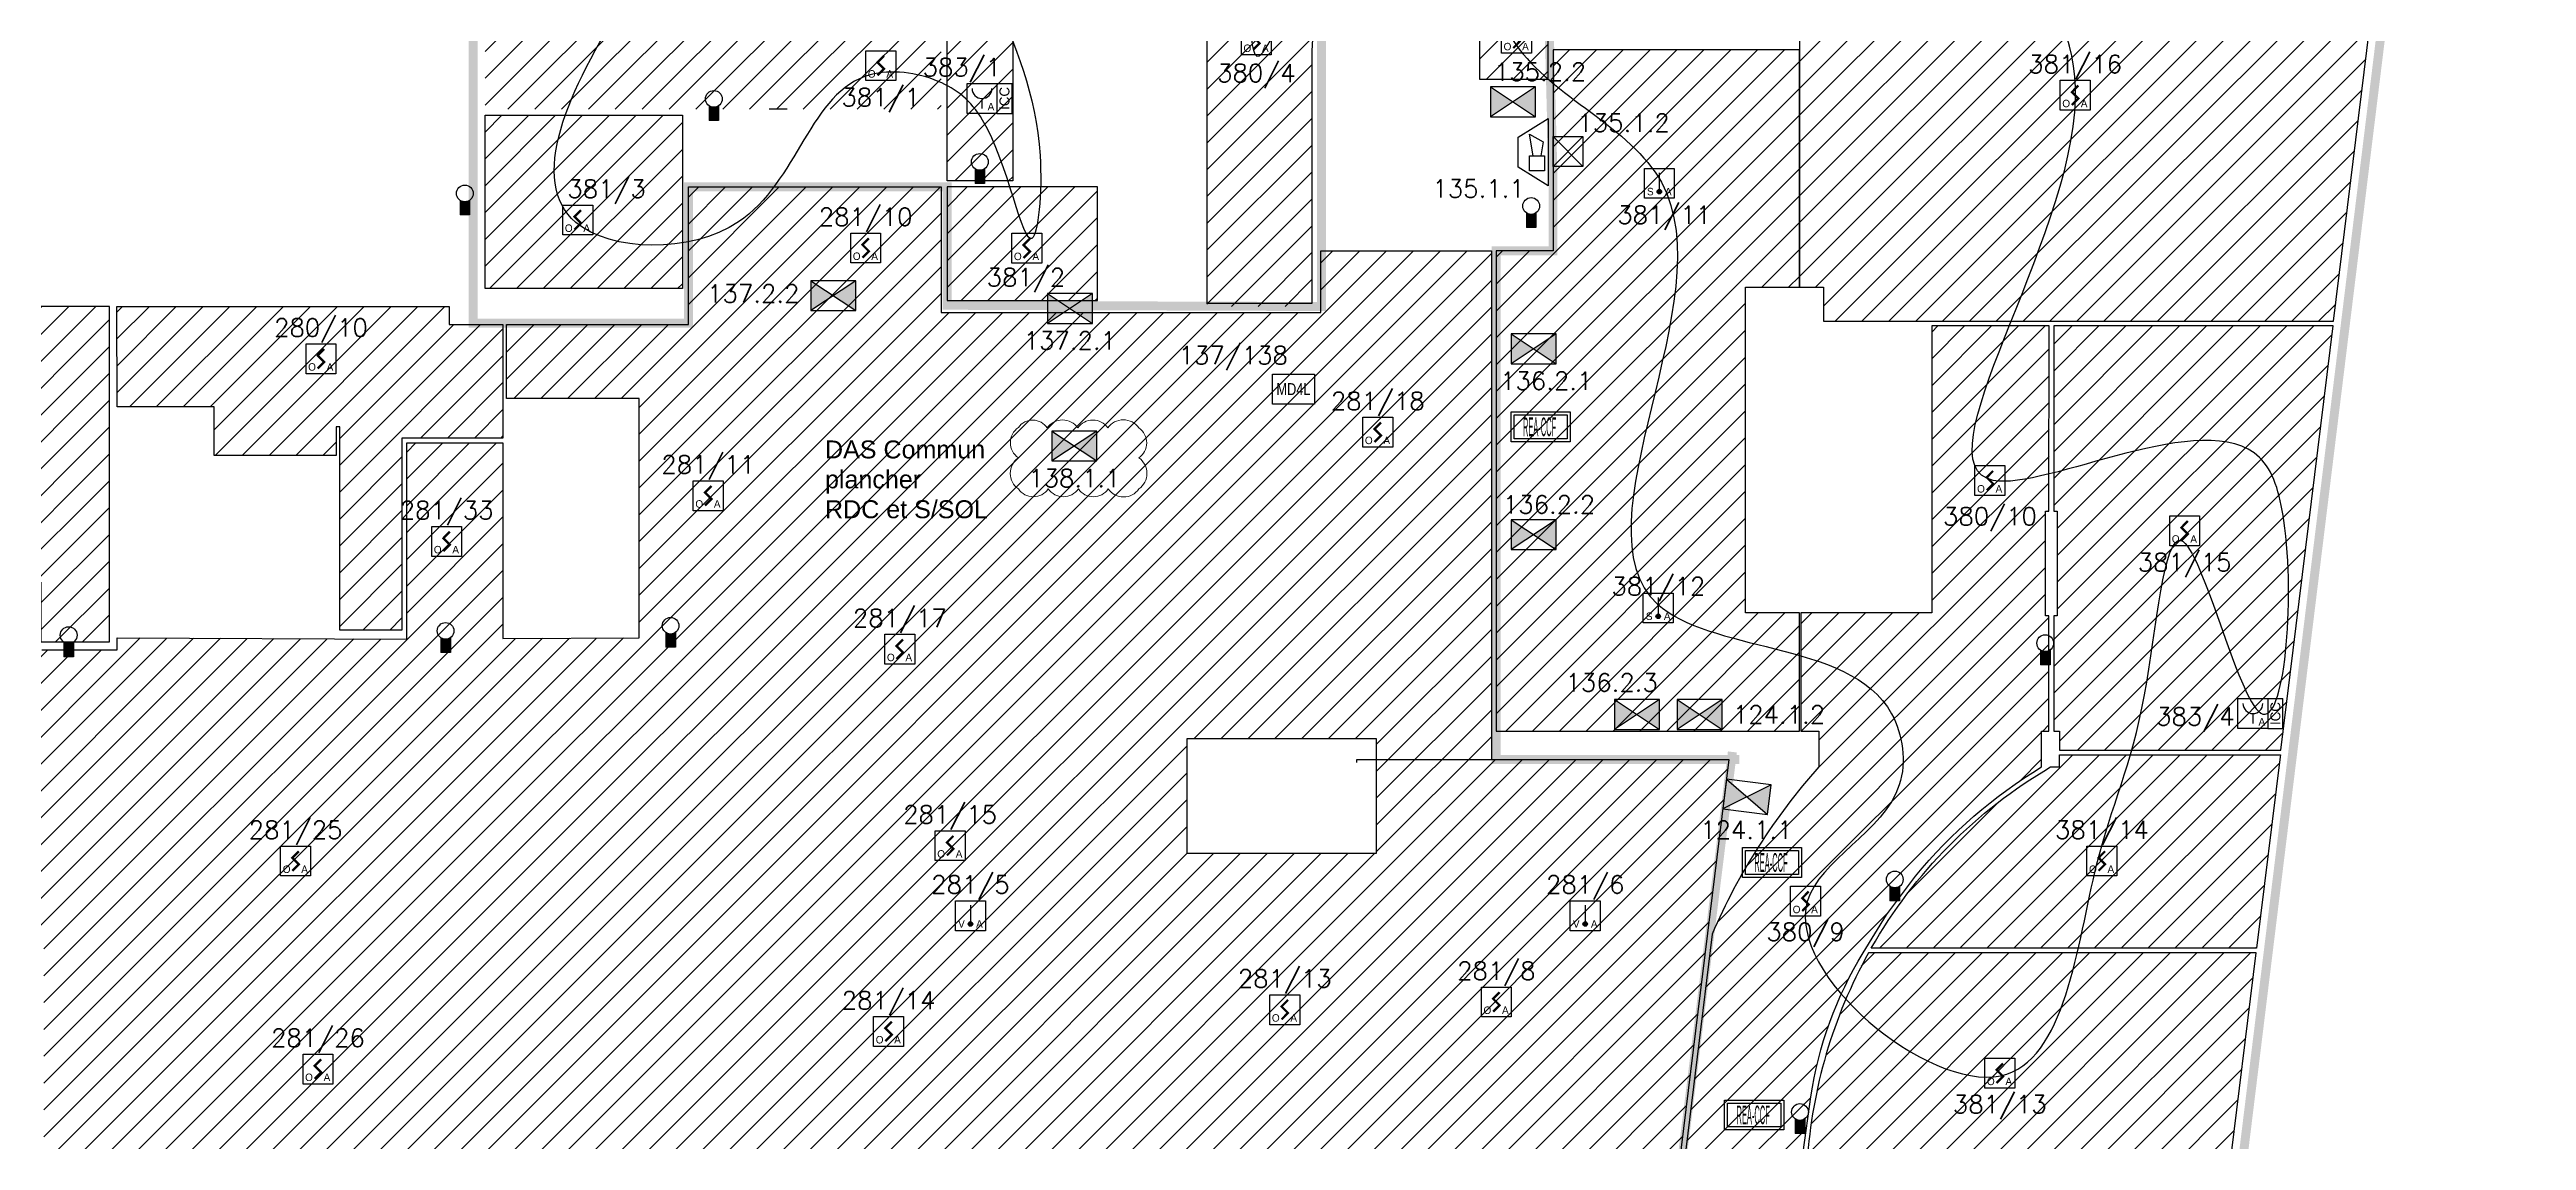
# Model space of a CAD drawing. Header units: millimetres. Extents: x 336 to 452, y 10719 to 10810.
# Drawn here: x 377.13 to 418.54, y 10767.13 to 10785.38 of the extents above; entities that cross this region are included whole.
import ezdxf
from ezdxf.enums import TextEntityAlignment as Align

# ---------------------------------------------------------------- set-up
doc = ezdxf.new("R2010")
doc.units = ezdxf.units.MM
doc.header["$LTSCALE"] = 5
for name, color, linetype in [('ATEIS MISE EN SECURITE', 7, 'Continuous'), ('JCC-ADRESSAGE', 6, 'Continuous'), ('JCC-ALARME GENERALE SELECTIVE', 3, 'Continuous'), ('JCC-BOITIER DE REARMEMENT CCF', 3, 'Continuous'), ('JCC-CCF', 6, 'Continuous'), ('JCC-DECLENCHEUR MANUEL AVEC ISOLATEUR', 5, 'Continuous'), ('JCC-DIFFUSEUR SONORE', 3, 'Continuous'), ('JCC-FILERIE SDI', 6, 'Continuous'), ('JCC-INDICATEUR ACTION', 1, 'Continuous'), ('JCC-LOCAUX', 4, 'Continuous'), ('JCC-OPTIQUE_A', 1, 'Continuous'), ('JCC-THERMOSTATIQUE_A', 1, 'Continuous'), ('JCC-THERMOVELOCIMETRIQUE_A', 1, 'Continuous'), ('JCC-ZONING ZDA-ZDM', 5, 'Continuous')]:
    doc.layers.add(name, color=color, linetype=linetype)
doc.styles.add('ARIAL', font='arial.ttf')
doc.styles.add('LOCAUX', font='romans.shx', dxfattribs={"width": 0.75})
doc.styles.add('TEXTE', font='romans.shx')
pattern_1 = [(45, (338.3446, 10612.06473), (-0.2245064, 0.2245064), [])]

# ---------------------------------------------------------------- blocks, each defined once
blk = doc.blocks.new('clapet coupe feu_Réarm élect')
at = {"layer": 'JCC-CCF'}
h = blk.add_hatch(color=0, dxfattribs=at)
h.paths.add_polyline_path([(-3.76, 2.5), (-3.76, -2.5), (0, 0)])
h.paths.add_polyline_path([(3.76, 2.5), (0, 0), (3.76, -2.5)])
at = {"layer": 'JCC-CCF', "color": 0}
for p, q in [((3.76, 2.5), (-3.76, -2.5)), ((-3.76, 2.5), (3.76, -2.5))]:
    blk.add_line(p, q, dxfattribs=at)
blk.add_lwpolyline([(3.76, 2.5), (-3.76, 2.5), (-3.76, -2.5), (3.76, -2.5)], close=True, dxfattribs=at)
at = {"layer": 'JCC-ADRESSAGE', "style": 'TEXTE'}
blk.add_attdef('ADRESSE', text='', height=3, dxfattribs=at).set_placement((0, 5), align=Align.MIDDLE)
at = {"layer": 'JCC-LOCAUX', "style": 'LOCAUX', "width": 0.85, "flags": 8}
for p in [(0, 13.75), (0, 11.25), (0, 8.75)]:
    blk.add_attdef('PIECE', text='', height=1.75, dxfattribs=at).set_placement(p, align=Align.MIDDLE)
blk = doc.blocks.new('déclencheur manuel avec isolateur')
at = {"layer": 'JCC-DECLENCHEUR MANUEL AVEC ISOLATEUR', "color": 0}
for p, q in [((2.5, 2.5), (5.02, 2.5)), ((5.02, -2.5), (5.02, 2.5)), ((0, 0), (0, -1.66)), ((2.5, -2.5), (5.02, -2.5))]:
    blk.add_line(p, q, dxfattribs=at)
blk.add_lwpolyline([(-2.5, 2.5), (2.5, 2.5), (2.5, -2.5), (-2.5, -2.5)], close=True, dxfattribs=at)
blk.add_arc((0, 1.66), 1.66, 180, 0, dxfattribs=at)
at = {"layer": 'JCC-ADRESSAGE', "style": 'TEXTE'}
blk.add_attdef('ADRESSE', text='', height=3, dxfattribs=at).set_placement((0, 5), align=Align.MIDDLE)
at = {"layer": 'JCC-DECLENCHEUR MANUEL AVEC ISOLATEUR', "color": 0}
blk.add_text('ICC', height=1.668, rotation=90, dxfattribs=at).set_placement((3.76, 0), align=Align.MIDDLE_CENTER)
blk.add_text('A', height=1.25, dxfattribs=at).set_placement((1.5, -2), align=Align.CENTER)
at = {"layer": 'JCC-LOCAUX', "style": 'LOCAUX', "width": 0.85, "flags": 8}
for p in [(0, 13.75), (0, 11.25), (0, 8.75)]:
    blk.add_attdef('PIECE', text='', height=1.75, dxfattribs=at).set_placement(p, align=Align.MIDDLE)
blk = doc.blocks.new('indicateur action')
at = {"layer": 'JCC-INDICATEUR ACTION'}
blk.add_hatch(color=0, dxfattribs=at).paths.add_polyline_path([(0.8, -0.05, -0.315344), (-0.8, -0.05), (-0.8, -2.5), (0.8, -2.5)])
at = {"layer": 'JCC-INDICATEUR ACTION', "color": 0}
for p, q in [((-0.8, -0.05), (-0.8, -2.5)), ((0.8, -2.5), (-0.8, -2.5)), ((0.8, -0.05), (0.8, -2.5))]:
    blk.add_line(p, q, dxfattribs=at)
blk.add_circle((0, 1.1), 1.4, dxfattribs=at)
at = {"layer": 'JCC-ADRESSAGE', "style": 'TEXTE'}
blk.add_attdef('ADRESSE', text='', height=3, dxfattribs=at).set_placement((0, 5), align=Align.MIDDLE)
at = {"layer": 'JCC-LOCAUX', "lineweight": 0, "style": 'LOCAUX', "width": 0.75, "flags": 8}
for p in [(0, 13.75), (0, 11.25), (0, 8.75)]:
    blk.add_attdef('PIECE', text='', height=1.75, dxfattribs=at).set_placement(p, align=Align.MIDDLE)
blk = doc.blocks.new('diffuseur sonore')
at = {"layer": 'JCC-DIFFUSEUR SONORE', "color": 0}
for p, q in [((-5.62, -2.5), (-2.5, 2.5)), ((-2.5, 2.5), (2.5, 2.5)), ((-0.6, 0), (3.03, 0.64)), ((3.03, 0.64), (1.75, -1.66)), ((2.5, 2.5), (5.62, -2.5)), ((5.62, -2.5), (-5.62, -2.5)), ((1.75, -1.66), (-0.6, -1.25))]:
    blk.add_line(p, q, dxfattribs=at)
blk.add_lwpolyline([(-3.09, 0.63), (-0.6, 0.63), (-0.6, -1.87), (-3.09, -1.87)], close=True, dxfattribs=at)
at = {"layer": 'JCC-ADRESSAGE', "style": 'TEXTE'}
blk.add_attdef('ADRESSE', text='', height=3, dxfattribs=at).set_placement((0, 5), align=Align.MIDDLE)
at = {"layer": 'JCC-LOCAUX', "style": 'LOCAUX', "width": 0.85, "flags": 8}
for p in [(0, 13.75), (0, 11.25), (0, 8.75)]:
    blk.add_attdef('PIECE', text='', height=1.75, dxfattribs=at).set_placement(p, align=Align.MIDDLE)
blk = doc.blocks.new('optique_a')
at = {"layer": 'JCC-OPTIQUE_A', "color": 0}
blk.add_lwpolyline([(-2.5, 2.5), (2.5, 2.5), (2.5, -2.5), (-2.5, -2.5)], close=True, dxfattribs=at)
at = {"layer": 'JCC-OPTIQUE_A', "color": 0, "const_width": 0.385}
blk.add_lwpolyline([(0.54, 1.63), (-0.54, 0.54), (0.54, -0.54), (-0.54, -1.63)], dxfattribs=at)
at = {"layer": 'JCC-ADRESSAGE', "style": 'TEXTE'}
blk.add_attdef('ADRESSE', text='', height=3, dxfattribs=at).set_placement((0, 5), align=Align.MIDDLE)
at = {"layer": 'JCC-LOCAUX', "style": 'LOCAUX', "width": 0.85, "flags": 8}
for p in [(0, 13.75), (0, 11.25), (0, 8.75)]:
    blk.add_attdef('PIECE', text='', height=1.75, dxfattribs=at).set_placement(p, align=Align.MIDDLE)
at = {"layer": 'JCC-OPTIQUE_A', "color": 0}
for s, p in [('O', (-1.5, -2)), ('A', (1.5, -2))]:
    blk.add_text(s, height=1.25, dxfattribs=at).set_placement(p, align=Align.CENTER)
blk = doc.blocks.new('alarme générale selective')
at = {"layer": 'JCC-ALARME GENERALE SELECTIVE', "color": 0}
for p, q in [((2.5, -2.5), (-2.5, 2.5)), ((-2.5, -2.5), (2.5, 2.5))]:
    blk.add_line(p, q, dxfattribs=at)
blk.add_lwpolyline([(-2.5, 2.5), (2.5, 2.5), (2.5, -2.5), (-2.5, -2.5)], close=True, dxfattribs=at)
at = {"layer": 'JCC-ADRESSAGE', "style": 'TEXTE'}
blk.add_attdef('ADRESSE', text='', height=3, dxfattribs=at).set_placement((0, 5), align=Align.MIDDLE)
at = {"layer": 'JCC-LOCAUX', "style": 'LOCAUX', "width": 0.85, "flags": 8}
for p in [(0, 13.75), (0, 11.25), (0, 8.75)]:
    blk.add_attdef('PIECE', text='', height=1.75, dxfattribs=at).set_placement(p, align=Align.MIDDLE)
blk = doc.blocks.new('thermovelocimetrique_a')
at = {"layer": 'JCC-THERMOVELOCIMETRIQUE_A'}
blk.add_hatch(color=0, dxfattribs=at).paths.add_polyline_path([(0.38, -1.39, 1), (-0.38, -1.39, 1)])
at = {"layer": 'JCC-THERMOVELOCIMETRIQUE_A', "color": 0}
blk.add_line((0, 1.77), (0, -1.02), dxfattribs=at)
blk.add_lwpolyline([(-2.5, 2.5), (2.5, 2.5), (2.5, -2.5), (-2.5, -2.5)], close=True, dxfattribs=at)
blk.add_circle((0, -1.39), 0.378, dxfattribs=at)
at = {"layer": 'JCC-ADRESSAGE', "style": 'TEXTE'}
blk.add_attdef('ADRESSE', text='', height=3, dxfattribs=at).set_placement((0, 5), align=Align.MIDDLE)
at = {"layer": 'JCC-LOCAUX', "style": 'LOCAUX', "width": 0.75, "flags": 8}
for p in [(0, 13.75), (0, 11.25), (0, 8.75)]:
    blk.add_attdef('PIECE', text='', height=1.75, dxfattribs=at).set_placement(p, align=Align.MIDDLE)
at = {"layer": 'JCC-THERMOVELOCIMETRIQUE_A', "color": 0}
for s, p in [('V', (-1.5, -2)), ('A', (1.5, -2))]:
    blk.add_text(s, height=1.25, dxfattribs=at).set_placement(p, align=Align.CENTER)
blk = doc.blocks.new('REARMEMENT-CCF')
at = {"layer": 'JCC-BOITIER DE REARMEMENT CCF', "color": 3}
for points in [[(0, 4), (7.91, 4), (7.91, 0), (0, 0)], [(0.4, 3.6), (7.51, 3.6), (7.51, 0.4), (0.4, 0.4)]]:
    blk.add_lwpolyline(points, close=True, dxfattribs=at)
at = {"layer": 'JCC-BOITIER DE REARMEMENT CCF', "color": 1, "insert": (1.58, 3.26), "char_height": 2.5, "width": 5.2559, "attachment_point": 1}
blk.add_mtext('{\\W0.3;\\C3;REA-CCF}', dxfattribs=at)
blk = doc.blocks.new('thermostatique_a')
at = {"layer": 'JCC-THERMOSTATIQUE_A'}
blk.add_hatch(color=0, dxfattribs=at).paths.add_polyline_path([(0.38, -1.39, 1), (-0.38, -1.39, 1)])
at = {"layer": 'JCC-THERMOSTATIQUE_A', "color": 0}
blk.add_line((0, 1.77), (0, -1.02), dxfattribs=at)
blk.add_lwpolyline([(-2.5, 2.5), (2.5, 2.5), (2.5, -2.5), (-2.5, -2.5)], close=True, dxfattribs=at)
blk.add_circle((0, -1.39), 0.378, dxfattribs=at)
at = {"layer": 'JCC-ADRESSAGE', "style": 'TEXTE'}
blk.add_attdef('ADRESSE', text='', height=3, dxfattribs=at).set_placement((0, 5), align=Align.MIDDLE)
at = {"layer": 'JCC-LOCAUX', "style": 'LOCAUX', "width": 0.75, "flags": 8}
for p in [(0, 13.75), (0, 11.25), (0, 8.75)]:
    blk.add_attdef('PIECE', text='', height=1.75, dxfattribs=at).set_placement(p, align=Align.MIDDLE)
at = {"layer": 'JCC-THERMOSTATIQUE_A', "color": 0}
for s, p in [('S', (-1.5, -2)), ('A', (1.5, -2))]:
    blk.add_text(s, height=1.25, dxfattribs=at).set_placement(p, align=Align.CENTER)
blk = doc.blocks.new('A$C25E82A9F')
at = {"color": 1}
for p, q in [((0, 0.5), (0.7, 0.5)), ((0, 0), (0, 0.5)), ((0.7, 0.5), (0.7, 0)), ((0.7, 0), (0, 0))]:
    blk.add_line(p, q, dxfattribs=at)
at = {"color": 1, "width": 0.8}
blk.add_text('MD4L', height=0.2, dxfattribs=at).set_placement((0.35, 0.25), align=Align.MIDDLE_CENTER)

msp = doc.modelspace()

# ---------------------------------------------------------------- hatches: boundary and pattern name
at = {"layer": 'JCC-ZONING ZDA-ZDM'}
h = msp.add_hatch(dxfattribs=at)
h.set_pattern_fill('ANSI31', color=3, scale=0.1, style=0)
h.set_pattern_definition(pattern_1)
h.paths.add_polyline_path([(391.164, 10788.381), (384.764, 10788.381), (384.764, 10790.481), (391.164, 10790.481), (391.164, 10798.931), (394.738, 10798.931), (394.738, 10796.831), (393.438, 10796.831), (393.438, 10794.131), (393.238, 10794.131), (393.238, 10790.581), (395.738, 10790.581), (395.738, 10788.431), (393.238, 10788.431), (393.238, 10783.181), (392.139, 10783.181), (392.139, 10788.381)])
h = msp.add_hatch(dxfattribs=at)
h.set_pattern_fill('ANSI31', color=3, scale=0.1, style=0)
h.set_pattern_definition([(45, (263.3446, 10612.06473), (-0.2245064, 0.2245064), [])])
edge = h.paths.add_edge_path()
edge.add_line((400.889, 10797.981), (398.889, 10797.981))
edge.add_line((398.889, 10797.981), (398.889, 10791.731))
edge.add_line((398.889, 10791.731), (399.289, 10791.731))
edge.add_line((399.289, 10791.731), (399.289, 10788.23))
edge.add_arc((399.039, 10788.231), 0.25, 270, 359.7368, ccw=False)
edge.add_line((399.039, 10787.981), (396.489, 10787.981))
edge.add_line((396.489, 10787.981), (396.482, 10781.084))
edge.add_line((396.482, 10781.084), (398.232, 10781.084))
edge.add_line((398.232, 10781.084), (398.239, 10785.381))
edge.add_arc((399.239, 10785.381), 1, 89.7762, 180, ccw=False)
edge.add_line((399.243, 10786.381), (400.889, 10786.381))
edge.add_line((400.889, 10786.381), (400.889, 10797.981))
h = msp.add_hatch(dxfattribs=at)
h.set_pattern_fill('ANSI31', color=3, scale=0.1, style=0)
h.set_pattern_definition(pattern_1)
h.paths.add_polyline_path([(403.264, 10795.006), (403.264, 10794.931), (403.239, 10794.931), (403.239, 10794.631), (401.039, 10794.631), (401.039, 10786.381), (401.039, 10784.884), (402.189, 10784.884), (402.189, 10792.711), (402.959, 10793.481), (406.334, 10793.481), (406.334, 10794.526), (406.311, 10794.526), (406.311, 10794.631), (404.039, 10794.631), (404.039, 10794.931), (404.014, 10794.931), (404.014, 10795.006)])
h = msp.add_hatch(dxfattribs=at)
h.set_pattern_fill('ANSI31', color=6, scale=0.1, style=0)
h.set_pattern_definition(pattern_1)
h.paths.add_polyline_path([(417.088, 10795.234), (415.589, 10795.231), (415.589, 10794.631), (409.014, 10794.631), (409.014, 10795.131), (406.789, 10795.131), (406.789, 10794.631), (406.389, 10794.631), (406.389, 10781.406), (406.789, 10781.406), (406.789, 10780.836), (415.32, 10780.836)])
h = msp.add_hatch(dxfattribs=at)
h.set_pattern_fill('ANSI31', color=6, scale=0.1)
h.paths.add_polyline_path([(384.414, 10788.181), (384.414, 10784.381), (389.663, 10784.381), (392.039, 10784.381), (392.039, 10787.956), (391.639, 10787.956), (391.639, 10788.181), (388.514, 10788.231)])
h.paths.add_polyline_path([(387.714, 10784.281), (384.414, 10784.281), (384.414, 10781.381), (387.714, 10781.381)])
h = msp.add_hatch(dxfattribs=at)
h.set_pattern_fill('ANSI31', color=6, scale=0.1, style=0)
h.set_pattern_definition(pattern_1)
h.paths.add_polyline_path([(406.389, 10773.981), (406.389, 10775.956), (405.489, 10775.956), (405.489, 10781.406), (406.389, 10781.406), (406.389, 10785.376), (402.269, 10785.376), (402.269, 10782.011), (401.319, 10782.011), (401.319, 10773.981)])
at = {"layer": 'JCC-ZONING ZDA-ZDM', "linetype": 'Continuous'}
h = msp.add_hatch(dxfattribs=at)
h.set_pattern_fill('ANSI31', color=113, scale=0.1)
h.paths.add_polyline_path([(368.969, 10775.341), (377.004, 10775.341), (378.264, 10775.341), (378.264, 10775.541), (383.103, 10775.517), (383.103, 10778.801), (384.713, 10778.801), (384.713, 10775.529), (386.993, 10775.541), (386.993, 10779.541), (384.773, 10779.541), (384.773, 10780.781), (387.814, 10780.781), (387.814, 10783.081), (392.039, 10783.081), (392.039, 10781.381), (392.039, 10780.981), (398.239, 10780.981), (398.389, 10780.981), (398.389, 10782.011), (401.239, 10782.011), (401.239, 10773.506), (405.208, 10773.506), (403.692, 10761.161), (387.469, 10761.161), (387.469, 10758.881), (385.219, 10758.881), (385.219, 10759.661), (384.289, 10759.661), (384.289, 10758.251), (381.544, 10758.251), (381.544, 10764.491), (381.784, 10764.491), (381.784, 10766.881), (377.039, 10766.881), (377.039, 10770.343), (370.914, 10770.343), (370.914, 10762.631), (368.969, 10762.631), (368.969, 10771.481)])
h.paths.add_polyline_path([(396.15, 10773.856), (399.314, 10773.856), (399.314, 10771.931), (396.15, 10771.931)], flags=16)
at = {"layer": 'JCC-ZONING ZDA-ZDM'}
h = msp.add_hatch(dxfattribs=at)
h.set_pattern_fill('ANSI31', color=6, scale=0.1)
h.paths.add_polyline_path([(392.139, 10781.181), (394.656, 10781.181), (394.656, 10783.081), (392.139, 10783.081)])
at = {"layer": 'JCC-ZONING ZDA-ZDM', "linetype": 'Continuous'}
h = msp.add_hatch(dxfattribs=at)
h.set_pattern_fill('ANSI31', color=201, scale=0.1)
h.paths.add_polyline_path([(364.156, 10781.081), (364.156, 10771.351), (368.839, 10771.481), (368.839, 10775.471), (373.344, 10775.471), (373.344, 10776.471), (376.987, 10776.471), (376.987, 10775.471), (378.134, 10775.471), (378.134, 10781.081)])
h = msp.add_hatch(dxfattribs=at)
h.set_pattern_fill('ANSI31', color=31, scale=0.1)
h.paths.add_polyline_path([(378.256, 10781.081), (383.814, 10781.081), (383.814, 10780.781), (384.713, 10780.781), (384.713, 10778.881), (383.023, 10778.881), (383.023, 10775.671), (381.983, 10775.671), (381.983, 10779.069), (381.923, 10779.069), (381.923, 10778.591), (379.884, 10778.591), (379.884, 10779.401), (378.264, 10779.401)])
at = {"layer": 'JCC-ZONING ZDA-ZDM'}
h = msp.add_hatch(dxfattribs=at)
h.set_pattern_fill('ANSI31', color=3, scale=0.1, style=0)
h.set_pattern_definition(pattern_1)
edge = h.paths.add_edge_path()
edge.add_line((410.439, 10773.681), (410.439, 10773.981))
edge.add_line((410.439, 10773.981), (410.561, 10773.981))
edge.add_line((410.561, 10773.981), (410.561, 10775.906))
edge.add_line((410.561, 10775.906), (410.501, 10775.906))
edge.add_line((410.501, 10775.906), (410.501, 10777.656))
edge.add_line((410.501, 10777.656), (410.561, 10777.656))
edge.add_line((410.561, 10777.656), (410.564, 10780.756))
edge.add_line((410.564, 10780.756), (408.601, 10780.756))
edge.add_line((408.601, 10780.756), (408.601, 10775.956))
edge.add_line((408.601, 10775.956), (406.414, 10775.956))
edge.add_line((406.414, 10775.956), (406.414, 10773.981))
edge.add_line((406.414, 10773.981), (406.714, 10773.981))
edge.add_line((406.714, 10773.981), (406.714, 10773.681))
edge.add_line((406.714, 10773.681), (406.714, 10773.381))
edge.add_arc((414.342, 10766.55), 10.239, 138.1586, 156.8124)
edge.add_line((404.93, 10770.582), (404.426, 10766.481))
edge.add_line((404.426, 10766.481), (406.44, 10766.481))
edge.add_line((406.44, 10766.481), (406.44, 10766.806))
edge.add_line((406.44, 10766.806), (406.45, 10766.94))
edge.add_line((406.45, 10766.94), (406.579, 10767.864))
edge.add_arc((412.979, 10766.9), 6.472, 148.6021, 171.429, ccw=False)
edge.add_line((407.454, 10770.271), (407.843, 10770.909))
edge.add_line((407.843, 10770.909), (408.327, 10771.556))
edge.add_arc((414.751, 10766.255), 8.329, 121.1819, 140.4749, ccw=False)
edge.add_line((410.439, 10773.381), (410.439, 10773.681))
h = msp.add_hatch(dxfattribs=at)
h.set_pattern_fill('ANSI31', color=6, scale=0.1, style=0)
h.set_pattern_definition(pattern_1)
h.paths.add_polyline_path([(414.44, 10773.663), (415.311, 10780.756), (410.641, 10780.756), (410.641, 10777.656), (410.701, 10777.656), (410.701, 10775.906), (410.64, 10775.906), (410.643, 10773.981), (410.739, 10773.981), (410.739, 10773.663)])
edge = h.paths.add_edge_path()
edge.add_line((414.033, 10770.351), (407.591, 10770.351))
edge.add_arc((414.762, 10766.253), 8.259, 120.3503, 150.2531, ccw=False)
edge.add_line((410.589, 10773.381), (410.739, 10773.381))
edge.add_line((410.739, 10773.381), (410.739, 10773.583))
edge.add_line((410.739, 10773.583), (414.43, 10773.583))
edge.add_line((414.43, 10773.583), (414.426, 10773.553))
edge.add_line((414.426, 10773.553), (414.033, 10770.351))
edge = h.paths.add_edge_path()
edge.add_line((413.562, 10766.517), (414.023, 10770.271))
edge.add_line((414.023, 10770.271), (407.544, 10770.271))
edge.add_arc((414.801, 10766.245), 8.3, 150.98, 176.299)
edge.add_line((406.519, 10766.781), (406.739, 10766.781))
edge.add_line((406.739, 10766.781), (406.739, 10766.517))
edge.add_line((406.739, 10766.517), (413.562, 10766.517))

# ---------------------------------------------------------------- linework, layer by layer
at = {"layer": 'JCC-CCF', "lineweight": 0}
msp.add_lwpolyline([(393.33, 10779.06, 0.520567), (393.33, 10778.55, 0.520567), (393.33, 10778.03, 0.520567), (393.831, 10778.03, 0.520567), (394.333, 10778.03, 0.520567), (394.834, 10778.03, 0.520567), (395.345, 10778.03, 0.520567), (395.345, 10778.55, 0.520567), (395.345, 10779.051, 0.520567), (394.825, 10779.051, 0.520567), (394.324, 10779.051, 0.520567), (393.813, 10779.051, 0.520567)], format="xyb", close=True, dxfattribs=at)
at = {"layer": 'JCC-FILERIE SDI', "color": 4}
msp.add_spline([(395.663, 10787.992), (395.23, 10788.378), (395.387, 10789.091), (400.411, 10788.63), (410.725, 10787.369), (417.867, 10789.784), (425.872, 10795.451), (428.673, 10796.001), (429.261, 10796.301), (430.063, 10797.345), (430.642, 10800.49), (440.482, 10795.656), (438.863, 10799.705), (440.605, 10803.687), (431.017, 10804.197), (426.676, 10797.57), (420.973, 10809.505), (414.879, 10808.892), (402.941, 10802.913), (397.602, 10795.731), (397.496, 10792.477), (394.902, 10790.012), (392.651, 10788.078), (393.693, 10783.607), (393.558, 10782.221), (392.733, 10784.197), (391.992, 10784.847), (390.852, 10784.957), (388.65, 10782.495), (385.933, 10782.489), (386.766, 10786.202), (388.015, 10789.372), (385.389, 10790.172), (386.638, 10791.869), (386.743, 10796.077), (381.801, 10797.801), (377.089, 10797.843), (372.819, 10797.86), (367.694, 10795.235), (367.822, 10796.003), (369.776, 10797.873), (371.762, 10798.761), (375.029, 10798.765), (380.154, 10798.692), (383.165, 10798.5), (387.617, 10797.124), (389.507, 10793.89), (389.731, 10798.116), (393.671, 10797.412), (395.753, 10793.442), (396.169, 10792.546), (392.165, 10796.388), (391.942, 10792.603), (392.586, 10790.053), (395.723, 10789.373), (397.033, 10787.713), (397.355, 10785.272), (398.284, 10786.681), (399.597, 10787.609), (400.045, 10789.85), (399.917, 10795.42), (400.526, 10797.693), (403.569, 10796.765), (401.839, 10793.756), (401.327, 10792.987), (401.327, 10791.803), (401.359, 10789.53), (401.647, 10785.464), (404.081, 10783.159), (404.017, 10776.105), (405.977, 10775.357), (407.931, 10774.269), (408.059, 10773.084), (406.521, 10771.131), (409.756, 10768.218), (411.358, 10771.74), (412.159, 10774.589), (412.772, 10777.167), (414.102, 10774.282), (414.489, 10777.502), (414.081, 10778.558), (409.628, 10778.174), (411.005, 10784.561), (407.661, 10788.802)], degree=3, dxfattribs=at)
at = {"layer": 'JCC-ZONING ZDA-ZDM', "color": 3}
for points in [[(391.164, 10788.381), (384.764, 10788.381), (384.764, 10790.481), (391.164, 10790.481), (391.164, 10798.931), (394.738, 10798.931), (394.738, 10796.831), (393.438, 10796.831), (393.438, 10794.131), (393.238, 10794.131), (393.238, 10790.581), (395.738, 10790.581), (395.738, 10788.431), (393.238, 10788.431), (393.238, 10783.181), (392.139, 10783.181), (392.139, 10788.381), (391.164, 10788.381)], [(403.264, 10795.006), (403.264, 10794.931), (403.239, 10794.931), (403.239, 10794.631), (401.039, 10794.631), (401.039, 10786.381), (401.039, 10784.884), (402.189, 10784.884), (402.189, 10792.711), (402.959, 10793.481), (406.334, 10793.481), (406.334, 10794.526), (406.311, 10794.526), (406.311, 10794.631), (404.039, 10794.631), (404.039, 10794.931), (404.014, 10794.931), (404.014, 10795.006), (403.264, 10795.006)]]:
    msp.add_lwpolyline(points, dxfattribs=at)
at = {"layer": 'JCC-ZONING ZDA-ZDM', "color": 1, "const_width": 0.15}
for points in [[(413.751, 10766.412), (417.695, 10798.522)], [(384.214, 10788.381), (384.214, 10781.381), (384.214, 10780.932), (384.214, 10780.802), (387.814, 10780.802), (387.814, 10780.802), (387.814, 10783.081), (392.139, 10783.081), (392.139, 10781.102), (398.4, 10781.081), (398.4, 10786.381)], [(402.189, 10786.381), (402.269, 10783.231), (402.269, 10782.011), (401.319, 10782.011), (401.319, 10773.981), (401.319, 10773.506), (405.387, 10773.506), (405.387, 10773.506)], [(413.895, 10766.568), (413.552, 10766.537), (406.442, 10766.534), (406.442, 10766.534), (404.39, 10766.534), (405.268, 10773.632)]]:
    msp.add_lwpolyline(points, dxfattribs=at)
at = {"layer": 'JCC-ZONING ZDA-ZDM', "color": 3}
for points in [[(398.239, 10785.384), (398.239, 10781.13), (396.489, 10781.13), (396.489, 10787.981), (399.039, 10787.981, 0.412877), (399.289, 10788.23), (399.289, 10791.731), (398.889, 10791.731), (398.889, 10797.981), (400.889, 10797.981), (400.889, 10786.381), (399.243, 10786.381, 0.415339), (398.239, 10785.381)], [(410.439, 10773.681), (410.439, 10773.981), (410.561, 10773.981), (410.561, 10775.906), (410.501, 10775.906), (410.501, 10777.656), (410.561, 10777.656), (410.564, 10780.756), (408.601, 10780.756), (408.601, 10775.956), (406.414, 10775.956), (406.414, 10773.981), (406.714, 10773.981), (406.714, 10773.681), (406.714, 10773.381, 0.081573), (404.93, 10770.582), (404.426, 10766.481)], [(406.45, 10766.94), (406.579, 10767.864, -0.099932), (407.454, 10770.271), (407.843, 10770.909), (408.327, 10771.556, -0.084381), (410.439, 10773.381), (410.439, 10773.681)]]:
    msp.add_lwpolyline(points, format="xyb", dxfattribs=at)
at = {"layer": 'JCC-ZONING ZDA-ZDM', "color": 6}
for points in [[(417.088, 10795.234), (415.589, 10795.231), (415.589, 10794.631), (409.014, 10794.631), (409.014, 10795.131), (406.789, 10795.131), (406.789, 10794.631), (406.389, 10794.631), (406.389, 10781.406), (406.789, 10781.406), (406.789, 10780.836), (415.32, 10780.836), (417.088, 10795.234)], [(406.389, 10773.981), (406.389, 10775.956), (405.489, 10775.956), (405.489, 10781.406), (406.389, 10781.406), (406.389, 10785.376), (402.269, 10785.376), (402.269, 10782.011), (401.319, 10782.011), (401.319, 10773.981), (406.389, 10773.981)], [(389.464, 10784.381), (389.164, 10784.381)]]:
    msp.add_lwpolyline(points, dxfattribs=at)
for points in [[(387.714, 10781.381), (387.714, 10781.381), (384.414, 10781.381), (384.414, 10784.281), (387.714, 10784.281)], [(392.139, 10781.181), (394.656, 10781.181), (394.656, 10783.081), (392.139, 10783.081)], [(414.44, 10773.663), (415.311, 10780.756), (410.641, 10780.756), (410.641, 10777.656), (410.701, 10777.656), (410.701, 10775.906), (410.64, 10775.906), (410.643, 10773.981), (410.739, 10773.981), (410.739, 10773.663)]]:
    msp.add_lwpolyline(points, close=True, dxfattribs=at)
at = {"layer": 'JCC-ZONING ZDA-ZDM', "color": 113, "linetype": 'Continuous'}
msp.add_lwpolyline([(377.004, 10775.341), (378.264, 10775.341), (378.264, 10775.541), (383.103, 10775.517), (383.103, 10778.801), (384.713, 10778.801), (384.713, 10775.529), (386.993, 10775.541), (386.993, 10779.541), (384.773, 10779.541), (384.773, 10780.781), (387.814, 10780.781), (387.814, 10783.081), (392.039, 10783.081), (392.039, 10781.381), (392.039, 10780.981), (398.239, 10780.981), (398.389, 10780.981), (398.389, 10782.011), (401.239, 10782.011), (401.239, 10773.506), (405.208, 10773.506), (403.692, 10761.161)], dxfattribs=at)
at = {"layer": 'JCC-ZONING ZDA-ZDM', "color": 201, "linetype": 'Continuous'}
msp.add_lwpolyline([(364.156, 10781.081), (364.156, 10771.351), (368.839, 10771.481), (368.839, 10775.471), (373.344, 10775.471), (373.344, 10776.471), (376.987, 10776.471), (376.987, 10775.471), (378.134, 10775.471), (378.134, 10781.081)], close=True, dxfattribs=at)
at = {"layer": 'JCC-ZONING ZDA-ZDM', "color": 31, "linetype": 'Continuous'}
msp.add_lwpolyline([(378.256, 10781.081), (383.814, 10781.081), (383.814, 10780.781), (384.713, 10780.781), (384.713, 10778.881), (383.023, 10778.881), (383.023, 10775.671), (381.983, 10775.671), (381.983, 10779.069), (381.923, 10779.069), (381.923, 10778.591), (379.884, 10778.591), (379.884, 10779.401), (378.264, 10779.401)], close=True, dxfattribs=at)
at = {"layer": 'JCC-ZONING ZDA-ZDM', "color": 113}
msp.add_lwpolyline([(398.989, 10773.456), (398.989, 10773.506), (405.208, 10773.506), (403.692, 10761.161), (385.14, 10761.156)], dxfattribs=at)
at = {"layer": 'JCC-ZONING ZDA-ZDM', "color": 113, "linetype": 'Continuous'}
msp.add_lwpolyline([(396.15, 10773.856), (399.314, 10773.856), (399.314, 10771.931), (396.15, 10771.931)], close=True, dxfattribs=at)
at = {"layer": 'JCC-ZONING ZDA-ZDM', "color": 6}
for points in [[(414.033, 10770.351), (407.591, 10770.351, -0.131221), (410.589, 10773.381), (410.739, 10773.381), (410.739, 10773.583), (414.43, 10773.583), (414.426, 10773.553), (414.033, 10770.351)], [(413.562, 10766.517), (414.023, 10770.271), (407.544, 10770.271, 0.110927), (406.519, 10766.781), (406.739, 10766.781), (406.739, 10766.517), (413.562, 10766.517)]]:
    msp.add_lwpolyline(points, format="xyb", dxfattribs=at)

# ---------------------------------------------------------------- block references
at = {"layer": 'ATEIS MISE EN SECURITE', "color": 0, "linetype": 'ByBlock'}
msp.add_blockref('A$C25E82A9F', (397.58, 10779.45), dxfattribs=at)
at = {"layer": 'JCC-ALARME GENERALE SELECTIVE', "lineweight": 0}
ref = msp.add_blockref('alarme générale selective', (402.519, 10783.675), dxfattribs=dict(at, xscale=0.1, yscale=0.1))
ref.add_attrib('ADRESSE', '135.1.2', dxfattribs={"layer": 'JCC-ADRESSAGE', "height": 0.3, "style": 'TEXTE'}).set_placement((403.448, 10784.154), align=Align.MIDDLE)
at = {"layer": 'JCC-BOITIER DE REARMEMENT CCF', "color": 1, "xscale": 0.125, "yscale": 0.125, "zscale": 0.125}
for p in [(401.568, 10778.818), (405.437, 10771.532), (405.139, 10767.31)]:
    msp.add_blockref('REARMEMENT-CCF', p, dxfattribs=at)
at = {"layer": 'JCC-CCF', "lineweight": 0}
ref = msp.add_blockref('clapet coupe feu_Réarm élect', (401.6, 10784.506), dxfattribs=dict(at, xscale=0.1, yscale=0.1))
ref.add_attrib('ADRESSE', '135.2.2', dxfattribs={"layer": 'JCC-ADRESSAGE', "height": 0.3, "style": 'TEXTE'}).set_placement((402.052, 10785.006), align=Align.MIDDLE)
ref = msp.add_blockref('clapet coupe feu_Réarm élect', (390.237, 10781.262), dxfattribs=dict(at, xscale=0.1, yscale=0.1))
ref.add_attrib('ADRESSE', '137.2.2', dxfattribs={"layer": 'JCC-ADRESSAGE', "height": 0.3, "style": 'TEXTE'}).set_placement((388.899, 10781.298), align=Align.MIDDLE)
ref = msp.add_blockref('clapet coupe feu_Réarm élect', (394.191, 10781.049), dxfattribs=dict(at, xscale=0.1, yscale=0.1))
ref.add_attrib('ADRESSE', '137.2.1', dxfattribs={"layer": 'JCC-ADRESSAGE', "height": 0.3, "style": 'TEXTE'}).set_placement((394.191, 10780.511), align=Align.MIDDLE)
ref = msp.add_blockref('clapet coupe feu_Réarm élect', (401.944, 10780.375), dxfattribs=dict(at, xscale=0.1, yscale=0.1))
ref.add_attrib('ADRESSE', '136.2.1', dxfattribs={"layer": 'JCC-ADRESSAGE', "height": 0.3, "style": 'TEXTE'}).set_placement((402.156, 10779.838), align=Align.MIDDLE)
ref = msp.add_blockref('clapet coupe feu_Réarm élect', (394.267, 10778.749), dxfattribs=dict(at, xscale=0.1, yscale=0.1))
ref.add_attrib('ADRESSE', '138.1.1', dxfattribs={"layer": 'JCC-ADRESSAGE', "height": 0.3, "style": 'TEXTE'}).set_placement((394.267, 10778.211), align=Align.MIDDLE)
ref = msp.add_blockref('clapet coupe feu_Réarm élect', (401.944, 10777.266), dxfattribs=dict(at, xscale=0.1, yscale=0.1))
ref.add_attrib('ADRESSE', '136.2.2', dxfattribs={"layer": 'JCC-ADRESSAGE', "height": 0.3, "style": 'TEXTE'}).set_placement((402.202, 10777.77), align=Align.MIDDLE)
ref = msp.add_blockref('clapet coupe feu_Réarm élect', (403.675, 10774.26), dxfattribs=dict(at, xscale=0.1, yscale=0.1))
ref.add_attrib('ADRESSE', '136.2.3', dxfattribs={"layer": 'JCC-ADRESSAGE', "height": 0.3, "style": 'TEXTE'}).set_placement((403.25, 10774.794), align=Align.MIDDLE)
ref = msp.add_blockref('clapet coupe feu_Réarm élect', (404.723, 10774.26), dxfattribs=dict(at, xscale=0.1, yscale=0.1))
ref.add_attrib('ADRESSE', '124.1.2', dxfattribs={"layer": 'JCC-ADRESSAGE', "height": 0.3, "style": 'TEXTE'}).set_placement((406.047, 10774.259), align=Align.MIDDLE)
ref = msp.add_blockref('clapet coupe feu_Réarm élect', (405.511, 10772.882), dxfattribs=dict(at, xscale=0.09999999999999924, yscale=0.09999999999999924, rotation=353.0006894707213))
ref.add_attrib('ADRESSE', '124.1.1', dxfattribs={"layer": 'JCC-ADRESSAGE', "height": 0.3, "style": 'TEXTE'}).set_placement((405.502, 10772.329), align=Align.MIDDLE)
at = {"layer": 'JCC-DECLENCHEUR MANUEL AVEC ISOLATEUR'}
ref = msp.add_blockref('déclencheur manuel avec isolateur', (392.722, 10784.561), dxfattribs=dict(at, xscale=0.1, yscale=0.1))
ref.add_attrib('ADRESSE', '383/1', dxfattribs={"layer": 'JCC-ADRESSAGE', "height": 0.3, "style": 'TEXTE'}).set_placement((392.385, 10785.061), align=Align.MIDDLE)
ref = msp.add_blockref('déclencheur manuel avec isolateur', (413.971, 10774.274), dxfattribs=dict(at, xscale=0.1, yscale=0.1))
ref.add_attrib('ADRESSE', '383/4', dxfattribs={"layer": 'JCC-ADRESSAGE', "height": 0.3, "style": 'TEXTE'}).set_placement((413.009, 10774.204), align=Align.MIDDLE)
at = {"layer": 'JCC-DIFFUSEUR SONORE', "lineweight": 0}
ref = msp.add_blockref('diffuseur sonore', (401.939, 10783.661), dxfattribs=dict(at, xscale=0.1, yscale=0.1, rotation=90))
ref.add_attrib('ADRESSE', '135.1.1', dxfattribs={"layer": 'JCC-ADRESSAGE', "height": 0.3, "style": 'TEXTE'}).set_placement((401.025, 10783.053), align=Align.MIDDLE)
at = {"layer": 'JCC-INDICATEUR ACTION', "lineweight": 0, "xscale": 0.1, "yscale": 0.1}
for p in [(388.239, 10784.443), (392.686, 10783.39), (384.076, 10782.863), (401.904, 10782.652), (377.452, 10775.475), (383.754, 10775.546), (387.516, 10775.633), (410.499, 10775.341), (407.983, 10771.39), (406.398, 10767.5)]:
    msp.add_blockref('indicateur action', p, dxfattribs=at)
at = {"layer": 'JCC-OPTIQUE_A', "lineweight": 0, "xscale": 0.1, "yscale": 0.1}
for p, values in [((401.658, 10785.566), {'ADRESSE': '380/8'}), ((410.999, 10784.614), {'ADRESSE': '381/16'}), ((390.777, 10782.06), {'ADRESSE': '281/10'}), ((381.671, 10780.208), {'ADRESSE': '280/10'}), ((399.339, 10778.98), {'ADRESSE': '281/18'}), ((388.145, 10777.917), {'ADRESSE': '281/11'}), ((383.772, 10777.153), {'ADRESSE': '281/33'}), ((391.348, 10775.35), {'ADRESSE': '281/17'}), ((392.189, 10772.064), {'ADRESSE': '281/15'}), ((381.246, 10771.808), {'ADRESSE': '281/25'}), ((411.446, 10771.809), {'ADRESSE': '381/14'}), ((401.322, 10769.45), {'ADRESSE': '281/8'}), ((397.784, 10769.321), {'ADRESSE': '281/13'}), ((391.16, 10768.957), {'ADRESSE': '281/14'}), ((381.62, 10768.328), {'ADRESSE': '281/26'})]:
    msp.add_blockref('optique_a', p, dxfattribs=at).add_auto_attribs(values)
at = {"layer": 'JCC-OPTIQUE_A', "lineweight": 0}
ref = msp.add_blockref('optique_a', (397.309, 10785.538), dxfattribs=dict(at, xscale=0.1, yscale=0.1))
ref.add_attrib('ADRESSE', '380/4', dxfattribs={"layer": 'JCC-ADRESSAGE', "height": 0.3, "style": 'TEXTE'}).set_placement((397.309, 10784.964), align=Align.MIDDLE)
ref = msp.add_blockref('optique_a', (391.029, 10785.109), dxfattribs=dict(at, xscale=0.1, yscale=0.1))
ref.add_attrib('ADRESSE', '381/1', dxfattribs={"layer": 'JCC-ADRESSAGE', "height": 0.3, "style": 'TEXTE'}).set_placement((391.029, 10784.56), align=Align.MIDDLE)
ref = msp.add_blockref('optique_a', (385.963, 10782.529), dxfattribs=dict(at, xscale=0.1, yscale=0.1))
ref.add_attrib('ADRESSE', '381/3', dxfattribs={"layer": 'JCC-ADRESSAGE', "height": 0.3, "style": 'TEXTE'}).set_placement((386.445, 10783.029), align=Align.MIDDLE)
at = {"layer": 'JCC-OPTIQUE_A', "color": 1}
ref = msp.add_blockref('thermostatique_a', (404.046, 10783.141), dxfattribs=dict(at, xscale=0.1, yscale=0.1, zscale=0.1))
ref.add_attrib('ADRESSE', '381/11', dxfattribs={"layer": 'JCC-ADRESSAGE', "height": 0.3, "style": 'TEXTE'}).set_placement((404.128, 10782.593), align=Align.MIDDLE)
at = {"layer": 'JCC-OPTIQUE_A', "lineweight": 0}
ref = msp.add_blockref('optique_a', (393.471, 10782.057), dxfattribs=dict(at, xscale=0.1, yscale=0.1))
ref.add_attrib('ADRESSE', '381/2', dxfattribs={"layer": 'JCC-ADRESSAGE', "height": 0.3, "style": 'TEXTE'}).set_placement((393.456, 10781.549), align=Align.MIDDLE)
ref = msp.add_blockref('optique_a', (409.574, 10778.17), dxfattribs=dict(at, xscale=0.1, yscale=0.1))
ref.add_attrib('ADRESSE', '380/10', dxfattribs={"layer": 'JCC-ADRESSAGE', "height": 0.3, "style": 'TEXTE'}).set_placement((409.574, 10777.551), align=Align.MIDDLE)
ref = msp.add_blockref('optique_a', (412.83, 10777.331), dxfattribs=dict(at, xscale=0.1, yscale=0.1))
ref.add_attrib('ADRESSE', '381/15', dxfattribs={"layer": 'JCC-ADRESSAGE', "height": 0.3, "style": 'TEXTE'}).set_placement((412.83, 10776.783), align=Align.MIDDLE)
at = {"layer": 'JCC-OPTIQUE_A', "color": 1}
ref = msp.add_blockref('thermostatique_a', (404.028, 10776.039), dxfattribs=dict(at, xscale=0.1, yscale=0.1, zscale=0.1))
ref.add_attrib('ADRESSE', '381/12', dxfattribs={"layer": 'JCC-ADRESSAGE', "height": 0.3, "style": 'TEXTE'}).set_placement((404.031, 10776.381), align=Align.MIDDLE)
at = {"layer": 'JCC-OPTIQUE_A', "lineweight": 0}
ref = msp.add_blockref('optique_a', (406.491, 10771.135), dxfattribs=dict(at, xscale=0.1, yscale=0.1))
ref.add_attrib('ADRESSE', '380/9', dxfattribs={"layer": 'JCC-ADRESSAGE', "height": 0.3, "style": 'TEXTE'}).set_placement((406.491, 10770.603), align=Align.MIDDLE)
ref = msp.add_blockref('optique_a', (409.739, 10768.26), dxfattribs=dict(at, xscale=0.1, yscale=0.1))
ref.add_attrib('ADRESSE', '381/13', dxfattribs={"layer": 'JCC-ADRESSAGE', "height": 0.3, "style": 'TEXTE'}).set_placement((409.739, 10767.718), align=Align.MIDDLE)
at = {"layer": 'JCC-THERMOVELOCIMETRIQUE_A', "xscale": 0.1, "yscale": 0.1, "zscale": 0.01}
for p, values in [((392.529, 10770.893), {'ADRESSE': '281/5'}), ((402.808, 10770.893), {'ADRESSE': '281/6'})]:
    msp.add_blockref('thermovelocimetrique_a', p, dxfattribs=at).add_auto_attribs(values)

# ---------------------------------------------------------------- texts
at = {"layer": 'ATEIS MISE EN SECURITE', "color": 6, "style": 'TEXTE'}
msp.add_attdef('137/138', text='', height=0.3, dxfattribs=at).set_placement((396.924, 10780.245), align=Align.MIDDLE)
at = {"layer": 'JCC-CCF', "lineweight": 0, "insert": (390.097, 10778.841), "char_height": 0.3, "width": 20.85784, "attachment_point": 1, "style": 'ARIAL'}
msp.add_mtext('{\\fArial|b0|i0|c186|p34;DAS Commun\\P}plancher \\PRDC et S/SOL', dxfattribs=at)

doc.saveas('drawing.dxf')
